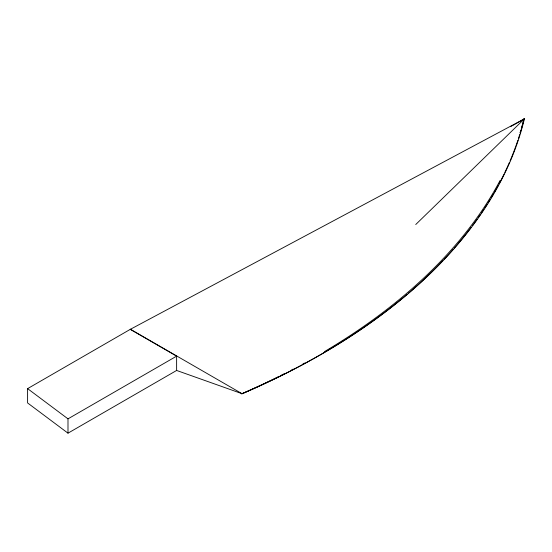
<?xml version="1.0" encoding="UTF-8"?>
<svg xmlns="http://www.w3.org/2000/svg" width="552" height="552" viewBox="0 0 552 552"><rect width="100%" height="100%" fill="white"/><g stroke="black" fill="none" stroke-linecap="round" stroke-linejoin="round"><path stroke-width="0.83" d="M415.739 224.526L524.4 118.832L523.965 119.004A726.315 416.456 -0.6 0 1 521.764 127.139M67.993 433.168L27.6 402.946L27.6 388.636L130.251 329.371L176.626 356.143L67.993 418.858L67.993 433.168L176.626 370.454L242.066 393.707A714.647 412.599 0 0 0 524.4 118.832L130.251 329.371M510.49 126.691L511.987 125.835M512.435 125.656L524.4 118.832M130.251 329.151L242.066 393.707M27.6 388.636L67.993 418.858M176.626 355.923L176.626 370.454M523.965 119.004A714.647 412.599 0 0 1 520.205 132.922M519.708 134.55A714.647 412.599 0 0 1 518.418 138.628M517.886 140.256A714.647 412.599 0 0 1 515.92 145.942M515.637 146.735A714.647 412.599 0 0 1 510.082 160.853M509.413 162.412A714.647 412.599 0 0 1 504.797 172.521M504.073 174.025A714.647 412.599 0 0 1 499.105 183.768M498.304 185.265A714.647 412.599 0 0 1 494.578 191.958M493.723 193.441A714.647 412.599 0 0 1 491.101 197.878M490.224 199.334A714.647 412.599 0 0 1 488.009 202.908M487.112 204.337A714.647 412.599 0 0 1 484.815 207.897M483.883 209.318A714.647 412.599 0 0 1 481.516 212.865M480.55 214.273A714.647 412.599 0 0 1 478.101 217.798M477.107 219.206A714.647 412.599 0 0 1 474.064 223.415M473.554 224.112A714.647 412.599 0 0 1 472.546 225.471M471.015 227.5A714.647 412.599 0 0 1 454.137 248.234M453.006 249.525A714.647 412.599 0 0 1 443.96 259.454M442.801 260.682A714.647 412.599 0 0 1 408.604 293.084M407.272 294.216A714.647 412.599 0 0 1 241.631 393.88A726.315 416.456 -0.6 0 0 278.505 376.637M520.805 130.389A726.315 416.456 -0.6 0 1 520.053 132.825M500.119 180.387A726.315 416.456 -0.6 0 1 324.514 351.589M304.476 363.03A726.315 416.456 -0.6 0 1 302.979 363.851M293.153 369.122A726.315 416.456 -0.6 0 1 291.628 369.923M284.715 373.497A726.315 416.456 -0.6 0 1 280.837 375.463"/></g></svg>
